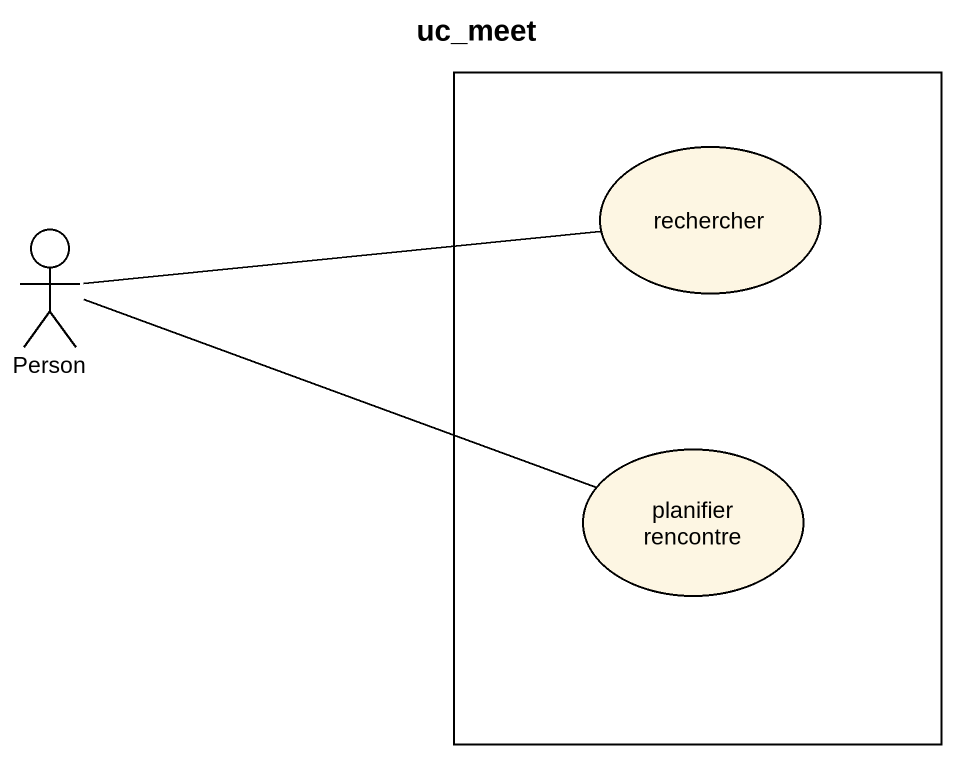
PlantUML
@startuml
title uc_meet
rectangle " " as rectangle1 {
  usecase rechercher
  usecase "planifier rencontre" as planifier_rencontre
}
actor "Person" as Person_
Person_ -right- rechercher
Person_ -right- planifier_rencontre
@enduml
